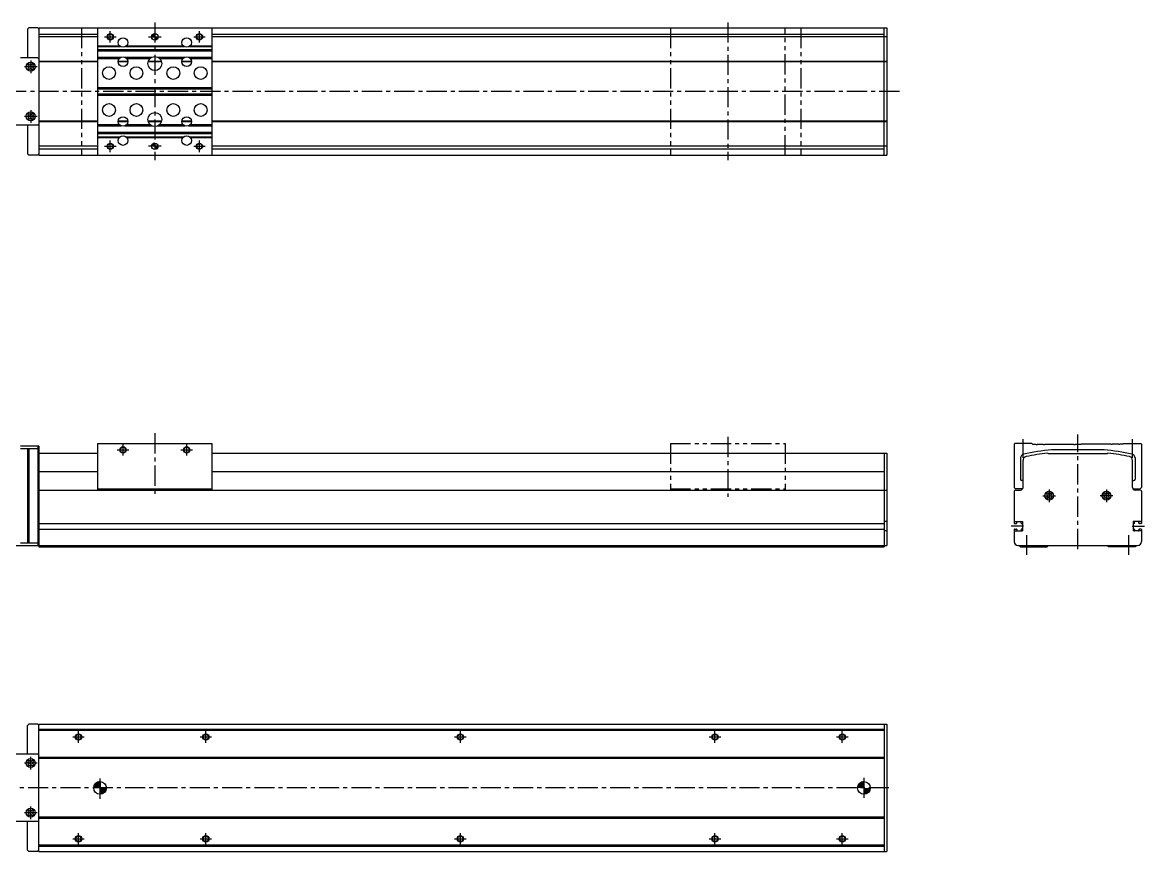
# Model space of a CAD drawing. Extents: x 0 to 1380, y -8 to 723.
# Drawn here: x 499 to 1380, y 36 to 687 of the extents above; entities that cross this region are included whole.
import ezdxf

# ---------------------------------------------------------------- set-up
doc = ezdxf.new("R2010")
doc.units = 0
doc.header["$LTSCALE"] = 0.5
doc.linetypes.add('CENTER', pattern=[50.8, 31.75, -6.35, 6.35, -6.35])
doc.linetypes.add('PHANTOM', pattern=[63.5, 31.75, -6.35, 6.35, -6.35, 6.35, -6.35])
for name, color, linetype in [('MSM_CENTER', 1, 'CENTER'), ('MSM_CONTINUOUS', 7, 'CONTINUOUS'), ('MSM_IMAGINARY', 6, 'PHANTOM'), ('MSM_NARROW', 5, 'CONTINUOUS')]:
    doc.layers.add(name, color=color, linetype=linetype)

# ---------------------------------------------------------------- blocks, each defined once
blk = doc.blocks.new('*U5')
at = {"layer": 'MSM_CONTINUOUS', "linetype": 'CONTINUOUS'}
for p, q in [((600.72, 676.75), (600.39, 675.5)), ((601.64, 677.67), (600.72, 676.75)), ((602.89, 678), (601.64, 677.67)), ((602.89, 677.67), (602.89, 678)), ((602.89, 677.67), (602.89, 676.75)), ((602.89, 676.75), (602.89, 675.5)), ((602.89, 675.5), (602.89, 674.25)), ((602.89, 674.25), (602.89, 673.33)), ((604.14, 673.33), (602.89, 673)), ((602.89, 673), (602.89, 673.33)), ((605.05, 674.25), (604.14, 673.33)), ((605.39, 675.5), (605.05, 674.25))]:
    blk.add_line(p, q, dxfattribs=at)
for points in [[(600.72, 676.75), (600.39, 675.5), (602.89, 675.5)], [(601.64, 677.67), (600.72, 676.75), (602.89, 676.75)], [(602.89, 678), (601.64, 677.67), (602.89, 677.67)], [(602.89, 675.5), (602.89, 674.25), (605.05, 674.25)], [(602.89, 674.25), (602.89, 673.33), (604.14, 673.33)]]:
    blk.add_solid(points, dxfattribs=at)
at = {"layer": 'MSM_CONTINUOUS', "linetype": 'CONTINUOUS', "extrusion": (0, 0, -1)}
for points in [[(-600.72, 676.75), (-602.89, 676.75), (-602.89, 675.5)], [(-601.64, 677.67), (-602.89, 677.67), (-602.89, 676.75)], [(-602.89, 675.5), (-605.39, 675.5), (-605.05, 674.25)], [(-602.89, 674.25), (-605.05, 674.25), (-604.14, 673.33)], [(-602.89, 673.33), (-604.14, 673.33), (-602.89, 673)]]:
    blk.add_solid(points, dxfattribs=at)
blk = doc.blocks.new('*U6')
at = {"layer": 'MSM_CONTINUOUS', "linetype": 'CONTINUOUS'}
for p, q in [((600.72, 590.75), (600.39, 589.5)), ((601.64, 591.67), (600.72, 590.75)), ((602.89, 592), (601.64, 591.67)), ((602.89, 591.67), (602.89, 592)), ((602.89, 591.67), (602.89, 590.75)), ((602.89, 590.75), (602.89, 589.5)), ((602.89, 589.5), (602.89, 588.25)), ((602.89, 588.25), (602.89, 587.33)), ((604.14, 587.33), (602.89, 587)), ((602.89, 587), (602.89, 587.33)), ((605.05, 588.25), (604.14, 587.33)), ((605.39, 589.5), (605.05, 588.25))]:
    blk.add_line(p, q, dxfattribs=at)
for points in [[(600.72, 590.75), (600.39, 589.5), (602.89, 589.5)], [(601.64, 591.67), (600.72, 590.75), (602.89, 590.75)], [(602.89, 592), (601.64, 591.67), (602.89, 591.67)], [(602.89, 589.5), (602.89, 588.25), (605.05, 588.25)], [(602.89, 588.25), (602.89, 587.33), (604.14, 587.33)]]:
    blk.add_solid(points, dxfattribs=at)
at = {"layer": 'MSM_CONTINUOUS', "linetype": 'CONTINUOUS', "extrusion": (0, 0, -1)}
for points in [[(-600.72, 590.75), (-602.89, 590.75), (-602.89, 589.5)], [(-601.64, 591.67), (-602.89, 591.67), (-602.89, 590.75)], [(-602.89, 589.5), (-605.39, 589.5), (-605.05, 588.25)], [(-602.89, 588.25), (-605.05, 588.25), (-604.14, 587.33)], [(-602.89, 587.33), (-604.14, 587.33), (-602.89, 587)]]:
    blk.add_solid(points, dxfattribs=at)
blk = doc.blocks.new('*U7')
at = {"layer": 'MSM_CONTINUOUS', "linetype": 'CONTINUOUS'}
for p, q in [((556.35, 89.04), (555.27, 87.41)), ((557.97, 90.12), (556.35, 89.04)), ((559.89, 90.5), (557.97, 90.12)), ((559.89, 90.12), (559.89, 90.5)), ((559.89, 90.12), (559.89, 89.04)), ((559.89, 89.04), (559.89, 87.41)), ((555.27, 87.41), (554.89, 85.5)), ((559.89, 87.41), (559.89, 85.5)), ((559.89, 85.5), (559.89, 83.59)), ((559.89, 83.59), (559.89, 81.96)), ((559.89, 81.96), (559.89, 80.88)), ((561.8, 80.88), (559.89, 80.5)), ((559.89, 80.5), (559.89, 80.88)), ((563.42, 81.96), (561.8, 80.88)), ((564.51, 83.59), (563.42, 81.96)), ((564.89, 85.5), (564.51, 83.59))]:
    blk.add_line(p, q, dxfattribs=at)
for points in [[(556.35, 89.04), (555.27, 87.41), (559.89, 87.41)], [(557.97, 90.12), (556.35, 89.04), (559.89, 89.04)], [(559.89, 90.5), (557.97, 90.12), (559.89, 90.12)], [(555.27, 87.41), (554.89, 85.5), (559.89, 85.5)], [(559.89, 85.5), (559.89, 83.59), (564.51, 83.59)], [(559.89, 83.59), (559.89, 81.96), (563.42, 81.96)], [(559.89, 81.96), (559.89, 80.88), (561.8, 80.88)]]:
    blk.add_solid(points, dxfattribs=at)
at = {"layer": 'MSM_CONTINUOUS', "linetype": 'CONTINUOUS', "extrusion": (0, 0, -1)}
for points in [[(-556.35, 89.04), (-559.89, 89.04), (-559.89, 87.41)], [(-557.97, 90.12), (-559.89, 90.12), (-559.89, 89.04)], [(-555.27, 87.41), (-559.89, 87.41), (-559.89, 85.5)], [(-559.89, 85.5), (-564.89, 85.5), (-564.51, 83.59)], [(-559.89, 83.59), (-564.51, 83.59), (-563.42, 81.96)], [(-559.89, 81.96), (-563.42, 81.96), (-561.8, 80.88)], [(-559.89, 80.88), (-561.8, 80.88), (-559.89, 80.5)]]:
    blk.add_solid(points, dxfattribs=at)
blk = doc.blocks.new('*U8')
at = {"layer": 'MSM_CONTINUOUS', "linetype": 'CONTINUOUS'}
for p, q in [((1156.35, 89.04), (1155.27, 87.41)), ((1157.97, 90.12), (1156.35, 89.04)), ((1159.89, 90.5), (1157.97, 90.12)), ((1159.89, 90.12), (1159.89, 90.5)), ((1159.89, 90.12), (1159.89, 89.04)), ((1159.89, 89.04), (1159.89, 87.41)), ((1155.27, 87.41), (1154.89, 85.5)), ((1159.89, 87.41), (1159.89, 85.5)), ((1159.89, 85.5), (1159.89, 83.59)), ((1159.89, 83.59), (1159.89, 81.96)), ((1159.89, 81.96), (1159.89, 80.88)), ((1161.8, 80.88), (1159.89, 80.5)), ((1159.89, 80.5), (1159.89, 80.88)), ((1163.42, 81.96), (1161.8, 80.88)), ((1164.51, 83.59), (1163.42, 81.96)), ((1164.89, 85.5), (1164.51, 83.59))]:
    blk.add_line(p, q, dxfattribs=at)
for points in [[(1156.35, 89.04), (1155.27, 87.41), (1159.89, 87.41)], [(1157.97, 90.12), (1156.35, 89.04), (1159.89, 89.04)], [(1159.89, 90.5), (1157.97, 90.12), (1159.89, 90.12)], [(1155.27, 87.41), (1154.89, 85.5), (1159.89, 85.5)], [(1159.89, 85.5), (1159.89, 83.59), (1164.51, 83.59)], [(1159.89, 83.59), (1159.89, 81.96), (1163.42, 81.96)], [(1159.89, 81.96), (1159.89, 80.88), (1161.8, 80.88)]]:
    blk.add_solid(points, dxfattribs=at)
at = {"layer": 'MSM_CONTINUOUS', "linetype": 'CONTINUOUS', "extrusion": (0, 0, -1)}
for points in [[(-1156.35, 89.04), (-1159.89, 89.04), (-1159.89, 87.41)], [(-1157.97, 90.12), (-1159.89, 90.12), (-1159.89, 89.04)], [(-1155.27, 87.41), (-1159.89, 87.41), (-1159.89, 85.5)], [(-1159.89, 85.5), (-1164.89, 85.5), (-1164.51, 83.59)], [(-1159.89, 83.59), (-1164.51, 83.59), (-1163.42, 81.96)], [(-1159.89, 81.96), (-1163.42, 81.96), (-1161.8, 80.88)], [(-1159.89, 80.88), (-1161.8, 80.88), (-1159.89, 80.5)]]:
    blk.add_solid(points, dxfattribs=at)

msp = doc.modelspace()

# ---------------------------------------------------------------- linework, layer by layer
at = {"layer": 'MSM_CENTER'}
for p, q in [((567.89, 671), (567.89, 680)), ((602.89, 686.79), (602.89, 578.59)), ((637.89, 671), (637.89, 680)), ((1052.89, 686.79), (1052.89, 578.59)), ((563.39, 675.5), (572.39, 675.5)), ((597.85, 675.5), (607.93, 675.5)), ((633.39, 675.5), (642.39, 675.5)), ((505.39, 657), (505.39, 647)), ((510.39, 652), (500.39, 652)), ((1187.74, 632.5), (414.3, 632.5)), ((505.39, 618), (505.39, 608)), ((510.39, 613), (500.39, 613)), ((567.89, 585), (567.89, 594)), ((637.89, 585), (637.89, 594)), ((563.39, 589.5), (572.39, 589.5)), ((607.93, 589.5), (597.85, 589.5)), ((633.39, 589.5), (642.39, 589.5)), ((602.89, 364.15), (602.89, 314.54)), ((1327.89, 273.08), (1327.89, 363.19)), ((577.89, 346.5), (577.89, 355.5)), ((627.89, 346.5), (627.89, 355.5)), ((1052.89, 361.2), (1052.89, 314.05)), ((1284.89, 344.74), (1284.89, 359.49)), ((1370.89, 344.74), (1370.89, 359.49)), ((573.39, 351), (582.39, 351)), ((623.39, 351), (632.39, 351)), ((1305.39, 320), (1305.39, 310)), ((1350.39, 320), (1350.39, 310)), ((1300.39, 315), (1310.39, 315)), ((1355.39, 315), (1345.39, 315)), ((1285.3, 291), (1275.45, 291)), ((1370.47, 291), (1380.32, 291)), ((1287.89, 268.68), (1287.89, 284.07)), ((1367.89, 268.68), (1367.89, 284.07)), ((538.39, 125.5), (547.39, 125.5)), ((542.89, 121), (542.89, 130)), ((638.39, 125.5), (647.39, 125.5)), ((642.89, 121), (642.89, 130)), ((838.39, 125.5), (847.39, 125.5)), ((842.89, 121), (842.89, 130)), ((1038.39, 125.5), (1047.39, 125.5)), ((1042.89, 121), (1042.89, 130)), ((1138.39, 125.5), (1147.39, 125.5)), ((1142.89, 121), (1142.89, 130)), ((505.39, 100), (505.39, 110)), ((510.39, 105), (500.39, 105)), ((559.89, 76.94), (559.89, 94.06)), ((1159.89, 93.3), (1159.89, 77.7)), ((1179.54, 85.5), (414.05, 85.5)), ((505.39, 61), (505.39, 71)), ((510.39, 66), (500.39, 66)), ((538.39, 45.5), (547.39, 45.5)), ((542.89, 41), (542.89, 50)), ((638.39, 45.5), (647.39, 45.5)), ((642.89, 41), (642.89, 50)), ((838.39, 45.5), (847.39, 45.5)), ((842.89, 41), (842.89, 50)), ((1038.39, 45.5), (1047.39, 45.5)), ((1042.89, 41), (1042.89, 50)), ((1138.39, 45.5), (1147.39, 45.5)), ((1142.89, 41), (1142.89, 50))]:
    msp.add_line(p, q, dxfattribs=at)
at = {"layer": 'MSM_CONTINUOUS'}
for p, q in [((502.89, 681.5), (503.89, 682.5)), ((502.89, 681.5), (502.89, 659)), ((510.89, 682.5), (503.89, 682.5)), ((510.89, 682.5), (511.89, 681.5)), ((511.89, 682.5), (1177.89, 682.5)), ((511.89, 682.5), (511.89, 582.5)), ((557.89, 682.5), (557.89, 582.5)), ((647.89, 582.5), (647.89, 682.5)), ((1175.89, 582.5), (1175.89, 682.5)), ((1177.89, 682.5), (1177.89, 582.5)), ((511.89, 677.5), (557.89, 677.5)), ((557.89, 675.5), (511.89, 675.5)), ((647.89, 677.5), (1175.89, 677.5)), ((1177.89, 675.5), (647.89, 675.5)), ((557.89, 668.5), (575.09, 668.5)), ((557.89, 668), (575.64, 668)), ((557.89, 665.5), (647.89, 665.5)), ((557.89, 664.5), (647.89, 664.5)), ((580.14, 668), (625.64, 668)), ((580.68, 668.5), (625.09, 668.5)), ((630.14, 668), (647.89, 668)), ((630.68, 668.5), (647.89, 668.5)), ((510.89, 659), (497.39, 659)), ((503.19, 653.33), (504.06, 654.19)), ((503.19, 653.33), (504.1, 652.42)), ((504.06, 654.19), (504.97, 653.28)), ((506.72, 654.19), (505.81, 653.28)), ((507.58, 653.33), (506.67, 652.42)), ((506.72, 654.19), (507.58, 653.33)), ((510.89, 659), (511.89, 658)), ((557.89, 656.2), (511.89, 656.2)), ((557.89, 655.8), (511.89, 655.8)), ((557.89, 659.5), (576.54, 659.5)), ((557.89, 658.5), (575.09, 658.5)), ((581.63, 656.2), (574.14, 656.2)), ((581.63, 655.8), (574.14, 655.8)), ((579.23, 659.5), (600.59, 659.5)), ((580.68, 658.5), (599.11, 658.5)), ((608.23, 655.8), (597.54, 655.8)), ((608.12, 656.2), (597.66, 656.2)), ((605.18, 659.5), (626.54, 659.5)), ((606.66, 658.5), (625.09, 658.5)), ((631.63, 656.2), (624.14, 656.2)), ((631.63, 655.8), (624.14, 655.8)), ((629.23, 659.5), (647.89, 659.5)), ((630.68, 658.5), (647.89, 658.5)), ((1177.89, 656.2), (647.89, 656.2)), ((1177.89, 655.8), (647.89, 655.8)), ((504.1, 651.58), (503.19, 650.67)), ((503.19, 650.67), (504.06, 649.81)), ((504.97, 650.72), (504.06, 649.81)), ((505.81, 650.72), (506.72, 649.81)), ((506.67, 651.58), (507.58, 650.67)), ((506.72, 649.81), (507.58, 650.67)), ((647.89, 635.5), (557.89, 635.5)), ((647.89, 634.5), (557.89, 634.5)), ((647.89, 630.5), (557.89, 630.5)), ((647.89, 629.5), (557.89, 629.5)), ((503.19, 614.33), (504.06, 615.19)), ((503.19, 614.33), (504.1, 613.42)), ((504.1, 612.58), (503.19, 611.67)), ((503.19, 611.67), (504.06, 610.81)), ((504.06, 615.19), (504.97, 614.28)), ((504.97, 611.72), (504.06, 610.81)), ((506.72, 615.19), (505.81, 614.28)), ((505.81, 611.72), (506.72, 610.81)), ((507.58, 614.33), (506.67, 613.42)), ((506.67, 612.58), (507.58, 611.67)), ((506.72, 615.19), (507.58, 614.33)), ((506.72, 610.81), (507.58, 611.67)), ((557.89, 609.2), (511.89, 609.2)), ((557.89, 608.8), (511.89, 608.8)), ((581.63, 609.2), (574.14, 609.2)), ((581.63, 608.8), (574.14, 608.8)), ((608.23, 609.2), (597.54, 609.2)), ((608.12, 608.8), (597.66, 608.8)), ((631.63, 609.2), (624.14, 609.2)), ((631.63, 608.8), (624.14, 608.8)), ((1177.89, 609.2), (647.89, 609.2)), ((1177.89, 608.8), (647.89, 608.8)), ((510.89, 606), (418.89, 606)), ((502.89, 606), (502.89, 583.5)), ((510.89, 606), (511.89, 607)), ((557.89, 606.5), (575.09, 606.5)), ((557.89, 605.5), (576.54, 605.5)), ((557.89, 600.5), (647.89, 600.5)), ((557.89, 599.5), (647.89, 599.5)), ((579.23, 605.5), (600.59, 605.5)), ((580.68, 606.5), (599.11, 606.5)), ((605.18, 605.5), (626.54, 605.5)), ((606.66, 606.5), (625.09, 606.5)), ((629.23, 605.5), (647.89, 605.5)), ((630.68, 606.5), (647.89, 606.5)), ((557.89, 597), (575.64, 597)), ((557.89, 596.5), (575.09, 596.5)), ((580.14, 597), (625.64, 597)), ((580.68, 596.5), (625.09, 596.5)), ((630.14, 597), (647.89, 597)), ((630.68, 596.5), (647.89, 596.5)), ((503.89, 582.5), (502.89, 583.5)), ((510.89, 582.5), (503.89, 582.5)), ((511.89, 583.5), (510.89, 582.5)), ((557.89, 589.5), (511.89, 589.5)), ((511.89, 587.5), (557.89, 587.5)), ((511.89, 582.5), (1177.89, 582.5)), ((1177.89, 589.5), (647.89, 589.5)), ((647.89, 587.5), (1175.89, 587.5)), ((511.89, 354), (497.39, 354)), ((510.89, 354), (510.89, 276)), ((511.89, 354), (511.89, 275)), ((557.89, 356), (557.89, 319.5)), ((557.89, 356), (647.89, 356)), ((647.89, 319.5), (647.89, 356)), ((1277.89, 355.5), (1278.39, 356)), ((1277.89, 355.5), (1277.89, 321.5)), ((1291.89, 356), (1278.39, 356)), ((1291.89, 356), (1292.39, 355.5)), ((1292.39, 355.5), (1294.89, 355.5)), ((1294.89, 355.5), (1294.89, 355.2)), ((1294.89, 355.2), (1295.89, 355.2)), ((1295.89, 355.5), (1300.89, 355.5)), ((1295.89, 355.5), (1295.89, 355.2)), ((1300.89, 355.5), (1300.89, 355.2)), ((1300.89, 355.2), (1301.89, 355.2)), ((1301.89, 355.5), (1324.89, 355.5)), ((1301.89, 355.5), (1301.89, 355.2)), ((1324.89, 355.5), (1324.89, 355.2)), ((1324.89, 355.2), (1325.89, 355.2)), ((1325.89, 355.5), (1325.89, 355.2)), ((1325.89, 355.5), (1329.89, 355.5)), ((1329.89, 355.5), (1329.89, 355.2)), ((1330.89, 355.2), (1329.89, 355.2)), ((1353.89, 355.5), (1330.89, 355.5)), ((1330.89, 355.5), (1330.89, 355.2)), ((1353.89, 355.5), (1353.89, 355.2)), ((1354.89, 355.2), (1353.89, 355.2)), ((1359.89, 355.5), (1354.89, 355.5)), ((1354.89, 355.5), (1354.89, 355.2)), ((1359.89, 355.5), (1359.89, 355.2)), ((1360.89, 355.2), (1359.89, 355.2)), ((1360.89, 355.5), (1360.89, 355.2)), ((1363.39, 355.5), (1360.89, 355.5)), ((1363.89, 356), (1363.39, 355.5)), ((1363.89, 356), (1377.39, 356)), ((1377.89, 355.5), (1377.39, 356)), ((1377.89, 355.5), (1377.89, 321.5)), ((497.39, 352), (511.89, 352)), ((502.89, 352), (502.89, 278)), ((503.89, 352), (503.89, 278)), ((511.89, 348.5), (557.89, 348.5)), ((647.89, 348.5), (1177.89, 348.5)), ((1175.89, 348.5), (1175.89, 275)), ((1177.89, 348.5), (1177.89, 276)), ((1282.89, 344.67), (1282.89, 328)), ((1304.58, 348.1), (1304.18, 348.5)), ((1304.58, 348.1), (1351.19, 348.1)), ((1348.52, 351), (1307.25, 351)), ((1351.19, 348.1), (1351.59, 348.5)), ((1372.89, 344.67), (1372.89, 328)), ((1284.89, 321.5), (1284.89, 342.81)), ((1370.89, 321.5), (1370.89, 342.81)), ((511.89, 334), (557.89, 334)), ((647.89, 334), (1175.89, 334)), ((1284.89, 327), (1283.89, 327)), ((1370.89, 327), (1371.89, 327)), ((511.89, 319.5), (1177.89, 319.5)), ((557.89, 320.5), (647.89, 320.5)), ((1277.89, 321.5), (1278.89, 320.5)), ((1277.89, 318.5), (1277.89, 293.55)), ((1284.62, 320.5), (1278.89, 320.5)), ((1278.89, 319.5), (1282.89, 319.5)), ((1371.15, 320.5), (1376.89, 320.5)), ((1376.89, 319.5), (1372.89, 319.5)), ((1377.89, 321.5), (1376.89, 320.5)), ((1377.89, 318.5), (1377.89, 293.55)), ((1303.19, 316.33), (1304.06, 317.19)), ((1303.19, 316.33), (1304.1, 315.42)), ((1304.1, 314.58), (1303.19, 313.67)), ((1303.19, 313.67), (1304.06, 312.81)), ((1304.06, 317.19), (1304.97, 316.28)), ((1304.97, 313.72), (1304.06, 312.81)), ((1306.72, 317.19), (1305.81, 316.28)), ((1305.81, 313.72), (1306.72, 312.81)), ((1307.58, 316.33), (1306.67, 315.42)), ((1306.67, 314.58), (1307.58, 313.67)), ((1306.72, 317.19), (1307.58, 316.33)), ((1306.72, 312.81), (1307.58, 313.67)), ((1349.06, 317.19), (1348.19, 316.33)), ((1348.19, 316.33), (1349.1, 315.42)), ((1349.1, 314.58), (1348.19, 313.67)), ((1349.06, 312.81), (1348.19, 313.67)), ((1349.06, 317.19), (1349.97, 316.28)), ((1349.97, 313.72), (1349.06, 312.81)), ((1351.72, 317.19), (1350.81, 316.28)), ((1350.81, 313.72), (1351.72, 312.81)), ((1352.58, 316.33), (1351.67, 315.42)), ((1351.67, 314.58), (1352.58, 313.67)), ((1352.58, 316.33), (1351.72, 317.19)), ((1352.58, 313.67), (1351.72, 312.81)), ((511.89, 293.15), (1175.89, 293.15)), ((1177.89, 294.65), (1175.89, 294.65)), ((1277.89, 294.65), (1284.39, 294.65)), ((1278.29, 293.15), (1279.49, 293.15)), ((1279.89, 293.55), (1279.89, 294.25)), ((1283.39, 293.55), (1283.39, 294.25)), ((1283.79, 293.15), (1283.99, 293.15)), ((1284.39, 294.65), (1284.39, 287.35)), ((1371.39, 294.65), (1371.39, 287.35)), ((1377.89, 294.65), (1371.39, 294.65)), ((1371.99, 293.15), (1371.79, 293.15)), ((1372.39, 293.55), (1372.39, 294.25)), ((1375.89, 293.55), (1375.89, 294.25)), ((1377.49, 293.15), (1376.29, 293.15)), ((511.89, 288.85), (1175.89, 288.85)), ((1177.89, 287.35), (1175.89, 287.35)), ((1277.89, 288.45), (1277.89, 279)), ((1277.89, 287.35), (1284.39, 287.35)), ((1278.29, 288.85), (1279.49, 288.85)), ((1279.89, 288.45), (1279.89, 287.75)), ((1283.39, 288.45), (1283.39, 287.75)), ((1283.79, 288.85), (1283.99, 288.85)), ((1377.89, 287.35), (1371.39, 287.35)), ((1371.99, 288.85), (1371.79, 288.85)), ((1372.39, 288.45), (1372.39, 287.75)), ((1375.89, 288.45), (1375.89, 287.75)), ((1377.49, 288.85), (1376.29, 288.85)), ((1377.89, 288.45), (1377.89, 279)), ((417.89, 276), (1177.89, 276)), ((497.39, 278), (511.89, 278)), ((511.89, 275), (1175.89, 275)), ((1280.89, 276), (1374.89, 276)), ((1281.89, 276), (1282.89, 275)), ((1282.89, 275), (1303.89, 275)), ((1303.89, 275), (1304.89, 276)), ((1351.89, 275), (1350.89, 276)), ((1372.89, 275), (1351.89, 275)), ((1373.89, 276), (1372.89, 275)), ((503.89, 135.5), (502.89, 134.5)), ((502.89, 112), (502.89, 134.5)), ((510.89, 135.5), (503.89, 135.5)), ((510.89, 135.5), (511.89, 134.5)), ((511.89, 135.5), (1177.89, 135.5)), ((511.89, 35.5), (511.89, 135.5)), ((1175.89, 135.5), (1175.89, 35.5)), ((1177.89, 135.5), (1177.89, 35.5)), ((1175.89, 131.5), (511.89, 131.5)), ((1175.89, 130.5), (511.89, 130.5)), ((510.89, 112), (418.89, 112)), ((503.19, 106.33), (504.06, 107.19)), ((503.19, 106.33), (504.1, 105.42)), ((504.06, 107.19), (504.97, 106.28)), ((506.72, 107.19), (505.81, 106.28)), ((507.58, 106.33), (506.67, 105.42)), ((506.72, 107.19), (507.58, 106.33)), ((510.89, 112), (511.89, 111)), ((1175.89, 109.5), (511.89, 109.5)), ((1175.89, 108.5), (511.89, 108.5)), ((504.1, 104.58), (503.19, 103.67)), ((503.19, 103.67), (504.06, 102.81)), ((504.97, 103.72), (504.06, 102.81)), ((505.81, 103.72), (506.72, 102.81)), ((506.67, 104.58), (507.58, 103.67)), ((506.72, 102.81), (507.58, 103.67)), ((503.19, 67.33), (504.06, 68.19)), ((503.19, 67.33), (504.1, 66.42)), ((504.1, 65.58), (503.19, 64.67)), ((503.19, 64.67), (504.06, 63.81)), ((504.06, 68.19), (504.97, 67.28)), ((504.97, 64.72), (504.06, 63.81)), ((506.72, 68.19), (505.81, 67.28)), ((505.81, 64.72), (506.72, 63.81)), ((507.58, 67.33), (506.67, 66.42)), ((506.67, 65.58), (507.58, 64.67)), ((506.72, 68.19), (507.58, 67.33)), ((506.72, 63.81), (507.58, 64.67)), ((1175.89, 62.5), (511.89, 62.5)), ((510.89, 59), (418.89, 59)), ((502.89, 36.5), (502.89, 59)), ((511.89, 60), (510.89, 59)), ((1175.89, 61.5), (511.89, 61.5)), ((503.89, 35.5), (502.89, 36.5)), ((510.89, 35.5), (503.89, 35.5)), ((510.89, 35.5), (511.89, 36.5)), ((1175.89, 40.5), (511.89, 40.5)), ((1175.89, 39.5), (511.89, 39.5)), ((511.89, 35.5), (1177.89, 35.5))]:
    msp.add_line(p, q, dxfattribs=at)
for centre, radius in [((567.89, 675.5), 2.07), ((577.89, 671), 3.75), ((602.89, 675.5), 2.5), ((627.89, 671), 3.75), ((637.89, 675.5), 2.07), ((505.39, 652), 3.5), ((577.89, 656), 3.75), ((602.89, 654.5), 5.5), ((627.89, 656), 3.75), ((566.89, 647), 5), ((588.39, 647), 5), ((617.39, 647), 5), ((638.89, 647), 5), ((566.89, 618), 5), ((588.39, 618), 5), ((617.39, 618), 5), ((638.89, 618), 5), ((505.39, 613), 3.5), ((577.89, 609), 3.75), ((602.89, 610.5), 5.5), ((627.89, 609), 3.75), ((567.89, 589.5), 2.07), ((577.89, 594), 3.75), ((602.89, 589.5), 2.5), ((627.89, 594), 3.75), ((637.89, 589.5), 2.07), ((577.89, 351), 2.07), ((627.89, 351), 2.07), ((1305.39, 315), 3.5), ((1350.39, 315), 3.5), ((542.89, 125.5), 2.07), ((642.89, 125.5), 2.07), ((842.89, 125.5), 2.07), ((1042.89, 125.5), 2.07), ((1142.89, 125.5), 2.07), ((505.39, 105), 3.5), ((559.89, 85.5), 5), ((1159.89, 85.5), 5), ((505.39, 66), 3.5), ((542.89, 45.5), 2.07), ((642.89, 45.5), 2.07), ((842.89, 45.5), 2.07), ((1042.89, 45.5), 2.07), ((1142.89, 45.5), 2.07)]:
    msp.add_circle(centre, radius, dxfattribs=at)
for centre, radius, start, end in [((503.68, 652), 0.593, 315.00875, 44.99932), ((505.39, 653.7), 0.593, 225.00885, 314.99484), ((507.09, 652), 0.593, 135.00096, 224.99535), ((505.39, 650.3), 0.593, 44.99625, 134.99555), ((503.68, 613), 0.593, 315.00875, 44.99932), ((505.39, 614.7), 0.593, 225.00885, 314.99484), ((505.39, 611.3), 0.593, 44.99625, 134.99555), ((507.09, 613), 0.593, 135.00096, 224.99535), ((1285.89, 344.67), 3, 102.66176, 180), ((1287.89, 342.81), 3, 101.71513, 180), ((1321.29, 187.1), 164.5, 94.89511, 102.66176), ((1327.89, 149.91), 200, 96.80633, 101.71513), ((1334.49, 187.1), 164.5, 77.33824, 85.10489), ((1327.89, 149.91), 200, 78.28487, 83.19367), ((1367.89, 342.81), 3, 0, 78.28487), ((1369.89, 344.67), 3, 0, 77.33824), ((1283.89, 328), 1, 180, 270), ((1371.89, 328), 1, 270, 0), ((1278.89, 318.5), 1, 90, 180), ((1282.89, 321.5), 2, 270, 0), ((1372.89, 321.5), 2, 180, 270), ((1376.89, 318.5), 1, 0, 90), ((1303.68, 315), 0.593, 315.00875, 44.99932), ((1305.39, 316.7), 0.593, 225.00885, 314.99484), ((1305.39, 313.3), 0.593, 44.99625, 134.99555), ((1307.09, 315), 0.593, 135.00096, 224.99535), ((1348.68, 315), 0.593, 315.00465, 44.99904), ((1350.39, 316.7), 0.593, 225.00516, 314.99115), ((1350.39, 313.3), 0.593, 45.00445, 135.00375), ((1352.09, 315), 0.593, 135.00068, 224.99125), ((1278.29, 293.55), 0.4, 180, 270), ((1279.49, 293.55), 0.4, 270, 0), ((1280.29, 294.25), 0.4, 90, 180), ((1282.99, 294.25), 0.4, 0, 90), ((1283.79, 293.55), 0.4, 180, 270), ((1283.99, 292.75), 0.4, 0, 90), ((1371.79, 292.75), 0.4, 90, 180), ((1371.99, 293.55), 0.4, 270, 0), ((1372.79, 294.25), 0.4, 90, 180), ((1375.49, 294.25), 0.4, 0, 90), ((1376.29, 293.55), 0.4, 180, 270), ((1377.49, 293.55), 0.4, 270, 0), ((1278.29, 288.45), 0.4, 90, 180), ((1279.49, 288.45), 0.4, 0, 90), ((1280.29, 287.75), 0.4, 180, 270), ((1282.99, 287.75), 0.4, 270, 0), ((1283.79, 288.45), 0.4, 90, 180), ((1283.99, 289.25), 0.4, 270, 0), ((1371.79, 289.25), 0.4, 180, 270), ((1371.99, 288.45), 0.4, 0, 90), ((1372.79, 287.75), 0.4, 180, 270), ((1375.49, 287.75), 0.4, 270, 0), ((1376.29, 288.45), 0.4, 90, 180), ((1377.49, 288.45), 0.4, 0, 90), ((1280.89, 279), 3, 180, 270), ((1374.89, 279), 3, 270, 0), ((505.39, 106.7), 0.593, 225.00885, 314.99484), ((503.68, 105), 0.593, 315.00875, 44.99932), ((505.39, 103.3), 0.593, 44.99625, 134.99555), ((507.09, 105), 0.593, 135.00096, 224.99535), ((503.68, 66), 0.593, 315.00875, 44.99932), ((505.39, 67.7), 0.593, 225.00885, 314.99484), ((505.39, 64.3), 0.593, 44.99625, 134.99555), ((507.09, 66), 0.593, 135.00096, 224.99535)]:
    msp.add_arc(centre, radius, start, end, dxfattribs=at)
at = {"layer": 'MSM_IMAGINARY'}
for p, q in [((545.39, 682.5), (545.39, 582.5)), ((1007.89, 682.5), (1007.89, 582.5)), ((1097.89, 582.5), (1097.89, 682.5)), ((1110.39, 682.5), (1110.39, 582.5)), ((1007.89, 356), (1007.89, 319.5)), ((1007.89, 356), (1097.89, 356)), ((1097.89, 356), (1097.89, 319.5)), ((1007.89, 320.5), (1097.89, 320.5))]:
    msp.add_line(p, q, dxfattribs=at)
at = {"layer": 'MSM_NARROW'}
for centre in [(567.89, 675.5), (637.89, 675.5), (567.89, 589.5), (637.89, 589.5), (577.89, 351), (627.89, 351), (542.89, 125.5), (642.89, 125.5), (842.89, 125.5), (1042.89, 125.5), (1142.89, 125.5), (542.89, 45.5), (642.89, 45.5), (842.89, 45.5), (1042.89, 45.5), (1142.89, 45.5)]:
    msp.add_circle(centre, 2.5, dxfattribs=at)

# ---------------------------------------------------------------- block references
at = {"layer": 'MSM_CONTINUOUS', "linetype": 'CONTINUOUS'}
for name in ['*U5', '*U6', '*U7', '*U8']:
    msp.add_blockref(name, (0, 0), dxfattribs=at)

doc.saveas('drawing.dxf')
